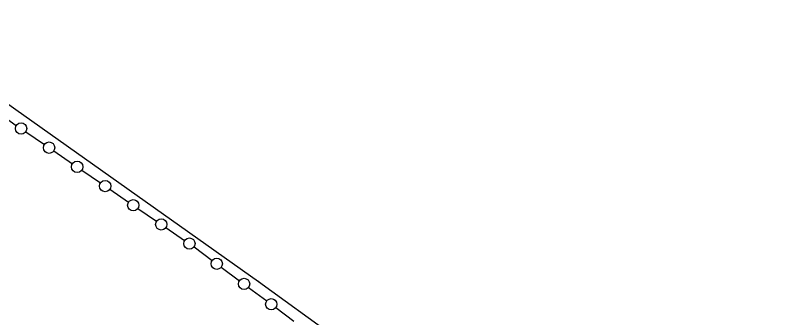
# Model space of a CAD drawing. Header units: metres. Extents: x 64 to 796628, y 142 to 671743.
# Drawn here: x 364522.2 to 364589.1, y 376091.3 to 376118 of the extents above; entities that cross this region are included whole.
import ezdxf

# ---------------------------------------------------------------- set-up
doc = ezdxf.new("R2010")
doc.units = ezdxf.units.M
doc.header["$LTSCALE"] = 2
doc.linetypes.add('ACAD_ISO02W100', pattern=[15, 12, -3])
doc.linetypes.add('AXES', pattern=[50.800000000000004, 31.75, -6.35, 6.35, -6.35])
for name, color, linetype, lineweight in [('allee', 7, 'ACAD_ISO02W100', 25), ('Ligne arbre', 3, 'LIMITE1', 25), ('MUR IAV', 7, 'AXES', 25)]:
    doc.layers.add(name, color=color, linetype=linetype, lineweight=lineweight)
doc.layers.add('youssef', color=7, linetype='Continuous')
doc.linetypes.add('LIMITE1', pattern='A,6.35,-2.54,[133,ltypeshp.shx,S=2.54,R=0,X=-2.54,Y=0],-2.54,25.4', length=36.83)

msp = doc.modelspace()

# ---------------------------------------------------------------- linework, layer by layer
at = {"layer": 'allee'}
msp.add_point((364543.7027234058, 376094.5404179368), dxfattribs=at)
at = {"layer": 'Ligne arbre'}
for points in [[(364520.6611303613, 376109.4576663811), (364522.3077183723, 376108.3224360425)], [(364523.1384158522, 376107.7656775038), (364524.7850038632, 376106.6304471652)], [(364525.6157013429, 376106.0736886265), (364527.2622893539, 376104.9384582879)], [(364528.0929868337, 376104.3816997492), (364529.7395748447, 376103.2464694105)], [(364530.5702723245, 376102.6897108719), (364532.2168603356, 376101.5544805332)], [(364533.0475578154, 376100.9977219945), (364534.6941458264, 376099.8624916559)], [(364535.5248433062, 376099.3057331172), (364537.1714313172, 376098.1705027785)], [(364538.0021287971, 376097.6137442398), (364539.6026717859, 376096.4144685664)], [(364540.410769095, 376095.8253869828), (364542.0113120837, 376094.6261113093)], [(364542.8194093929, 376094.0370297257), (364544.4199523817, 376092.8377540522)], [(364545.228049691, 376092.2486724686), (364546.8285926798, 376091.0493967952)]]:
    msp.add_lwpolyline(points, dxfattribs=at)
for centre in [(364522.7255296558, 376108.0476792571), (364525.2028151465, 376106.3556903798), (364527.6801006373, 376104.6637015025), (364530.1573861282, 376102.9717126252), (364532.634671619, 376101.2797237478), (364535.1119571099, 376099.5877348704), (364537.5892426007, 376097.8957459931), (364540.0093239105, 376096.1234503382), (364542.4179642084, 376094.3350930811), (364544.8266045065, 376092.5467358241)]:
    msp.add_circle(centre, 0.4999999999999999, dxfattribs=at)
at = {"layer": 'MUR IAV'}
msp.add_line((364543.7027234058, 376094.5404179368), (364589.1246044014, 376061.7583059448), dxfattribs=at)
msp.add_line((364543.7027234058, 376094.5404179368), (364589.1246044014, 376061.7583059448), dxfattribs=at)
msp.add_line((364543.7027234058, 376094.5404179368), (364589.1246044014, 376061.7583059448), dxfattribs=at)
for points in [[(364510.05, 376118.04), (364515.6350214413, 376114.4212577623), (364543.7027234058, 376094.5404179368)], [(364510.05, 376118.04), (364515.6350214413, 376114.4212577623), (364543.7027234058, 376094.5404179368)], [(364510.05, 376118.04), (364515.6350214413, 376114.4212577623), (364543.7027234058, 376094.5404179368)], [(364543.7027234058, 376094.5404179368), (364589.1246044014, 376061.7583059448)]]:
    msp.add_lwpolyline(points, dxfattribs=at)
at = {"layer": 'youssef'}
msp.add_point((364543.7027234058, 376094.5404179368), dxfattribs=at)

doc.saveas('drawing.dxf')
